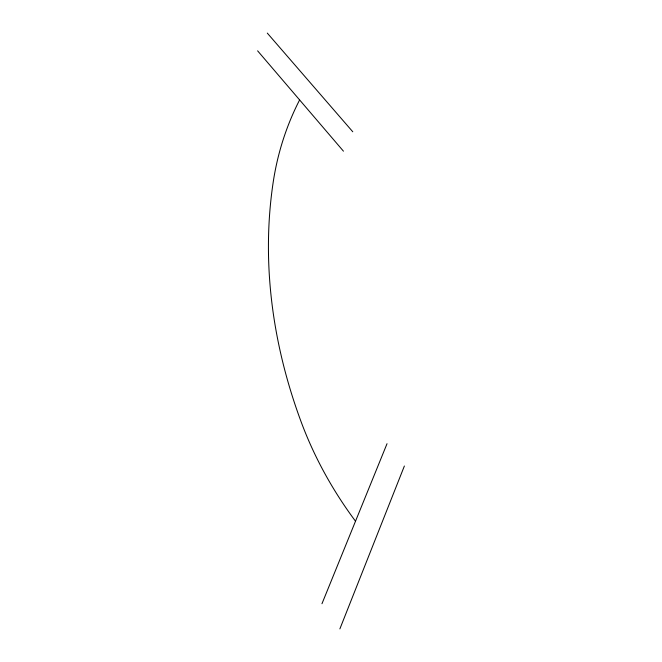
<?xml version="1.0" encoding="UTF-8"?>
<svg xmlns="http://www.w3.org/2000/svg" width="662" height="662" viewBox="0 0 662 662"><rect width="100%" height="100%" fill="white"/><g stroke="black" fill="none" stroke-linecap="round" stroke-linejoin="round"><path stroke-width="0.99" d="M339.871 628.9L404.383 466.007M321.964 603.727L387.03 443.706M267.291 33.1L352.78 131.779M257.617 50.833L343.446 151.176M355.511 521.209A383.96 328.517 33.5 0 1 300.995 421.462A585.539 468.059 34.5 0 1 273.158 182.455A367.294 310.883 27.8 0 1 299.613 99.929"/></g></svg>
